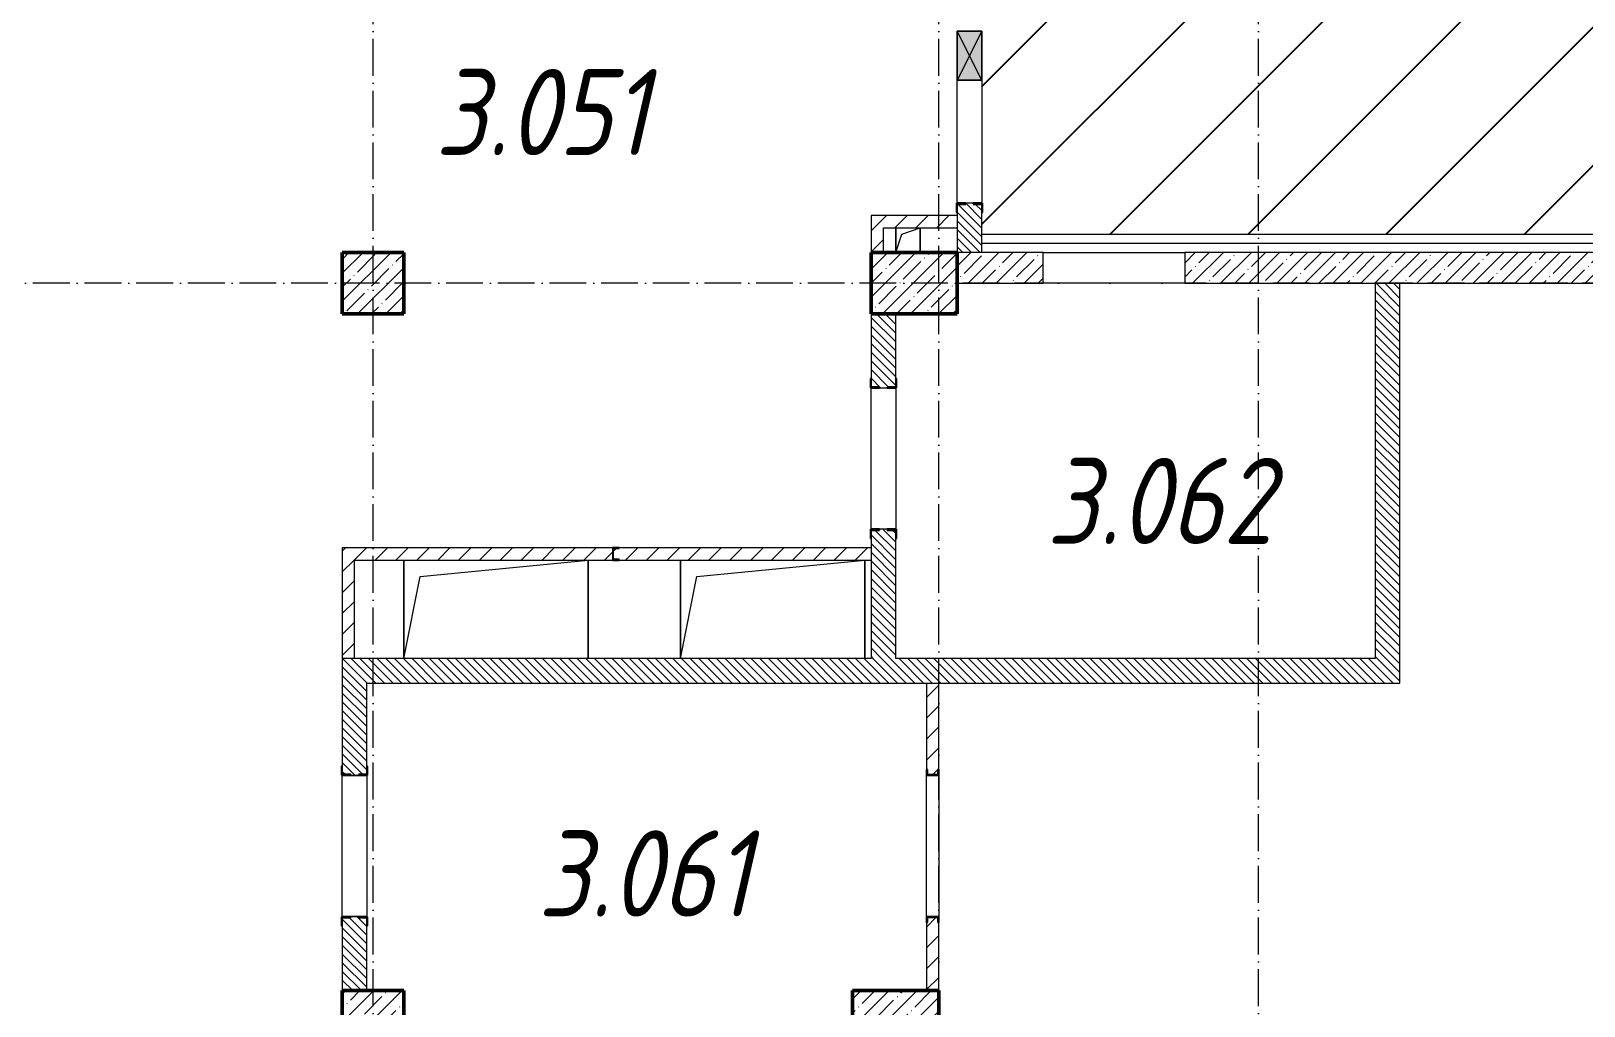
# Model space of a CAD drawing. Header units: millimetres. Extents: x -12989 to 629078, y -109036 to 555275.
# Drawn here: x 290840 to 303467, y -60257 to -52332 of the extents above; entities that cross this region are included whole.
import ezdxf

# ---------------------------------------------------------------- set-up
doc = ezdxf.new("R2010")
doc.units = ezdxf.units.MM
doc.linetypes.add('50_200_ШТРИХ_1Т_ш5_п1_п1_', pattern=[700, 500, -100, 0, -100])
for name, color, linetype, lineweight in [('4 -стяжа', 7, 'Continuous', 30), ('A-DETL-____-OTLN-4', 7, 'Continuous', 18), ('A-DETL-GENF-OTLN', 7, 'Continuous', 9), ('A-FLOR-____-OTLN', 7, 'Continuous', 9), ('A-GENM-____-MCUT', 7, 'Continuous', 25), ('A-GENM-____-OTLN', 7, 'Continuous', 9), ('A-GENM-____-OTLN-1', 7, 'Continuous', 25), ('A-GLAZ-____-OTLN', 7, 'Continuous', 9), ('A-WALL-____-MCUT-1', 7, 'Continuous', 9), ('A-WALL-____-MCUT-3', 7, 'Continuous', 9), ('A-WALL-____-OTLN', 7, 'Continuous', 9), ('A-WALL-____-PATT-1', 7, 'Continuous', 9), ('A-WALL-FNSH-MCUT-1', 7, 'Continuous', 9), ('I-WALL-____-OTLN', 7, 'Continuous', 9), ('S-COLS-____-MCUT', 7, 'Continuous', 50), ('S-COLS-____-OTLN', 7, 'Continuous', 9), ('S-GRID-____-OTLN-1', 7, '50_200_ШТРИХ_1Т_ш5_п1_п1_', 9), ('Марки помещений', 7, 'Continuous', 9)]:
    doc.layers.add(name, color=color, linetype=linetype, lineweight=lineweight)
doc.layers.get('4 -стяжа').off()
doc.styles.add('ISOCPEUR_I_2', font='isocpeui.ttf', dxfattribs={"width": 0.85, "height": 2.3})
pattern_1 = [(135, (283770.707, -86863.456), (-35.35534, -35.35534), [])]
pattern_2 = [(45, (283770.71, -86863.46), (-84.8528, 84.8528), [])]

# ---------------------------------------------------------------- blocks, each defined once
blk = doc.blocks.new('BSC_Колонна _Прямоугольная - 500х500-25976076-АР1_План отверстий 3 этажа в осях 1-64_А-ГГ')
at = {"layer": 'S-COLS-____-OTLN'}
h = blk.add_hatch(dxfattribs=at)
h.set_pattern_fill('FP_39', color=256, style=0, pattern_type=2)
h.set_pattern_definition([(45, (-9850, -32481.04), (-114.04925, 114.04925), []), (45, (-9735.95, -32481.04), (-114.04925, 114.04925), [201.613, -40.323, 3.353, -36.97])])
h.paths.add_polyline_path([(-250, -250), (250, -250), (250, 250), (-250, 250)], flags=0)
at = {"layer": 'S-COLS-____-MCUT'}
for p, q in [((250, 250), (-250, 250)), ((-250, 250), (-250, -250)), ((250, -250), (250, 250)), ((-250, -250), (250, -250))]:
    blk.add_line(p, q, dxfattribs=at)
blk = doc.blocks.new('BSC_Колонна _Прямоугольная - 500х500-V7-АР1_План отверстий 3 этажа в осях 1-64_А-ГГ')
at = {"layer": 'S-COLS-____-OTLN'}
h = blk.add_hatch(dxfattribs=at)
h.set_pattern_fill('FP_41', color=256, style=0, pattern_type=2)
h.set_pattern_definition([(45, (-9850, -26481.04), (-114.04925, 114.04925), []), (45, (-9735.95, -26481.04), (-114.04925, 114.04925), [201.613, -40.323, 3.353, -36.97])])
h.paths.add_polyline_path([(-250, -250), (250, -250), (250, 250), (-250, 250)], flags=0)
at = {"layer": 'S-COLS-____-MCUT'}
for p, q in [((250, 250), (-250, 250)), ((-250, 250), (-250, -250)), ((250, -250), (250, 250)), ((-250, -250), (250, -250))]:
    blk.add_line(p, q, dxfattribs=at)
blk = doc.blocks.new('BSC_Колонна _Прямоугольная - 500х700-V9-АР1_План отверстий 3 этажа в осях 1-64_А-ГГ')
at = {"layer": 'S-COLS-____-OTLN'}
h = blk.add_hatch(dxfattribs=at)
h.set_pattern_fill('FP_43', color=256, style=0, pattern_type=2)
h.set_pattern_definition([(315, (-32481.04, 14250), (114.04925, 114.04925), []), (315, (-32481.04, 14135.95), (114.04925, 114.04925), [201.613, -40.323, 3.353, -36.97])])
h.paths.add_polyline_path([(-250, 350), (-250, -350), (250, -350), (250, 350)], flags=0)
at = {"layer": 'S-COLS-____-MCUT'}
for p, q in [((250, 350), (-250, 350)), ((-250, 350), (-250, -350)), ((250, -350), (250, 350)), ((-250, -350), (250, -350))]:
    blk.add_line(p, q, dxfattribs=at)
blk = doc.blocks.new('BSC_Колонна _Прямоугольная - 500х700-V11-АР1_План отверстий 3 этажа в осях 1-64_А-ГГ')
at = {"layer": 'S-COLS-____-OTLN'}
h = blk.add_hatch(dxfattribs=at)
h.set_pattern_fill('FP_45', color=256, style=0, pattern_type=2)
h.set_pattern_definition([(315, (-26481.04, 14100), (114.04925, 114.04925), []), (315, (-26481.04, 13985.95), (114.04925, 114.04925), [201.613, -40.323, 3.353, -36.97])])
h.paths.add_polyline_path([(-250, 350), (-250, -350), (250, -350), (250, 350)], flags=0)
at = {"layer": 'S-COLS-____-MCUT'}
for p, q in [((250, 350), (-250, 350)), ((-250, 350), (-250, -350)), ((250, -350), (250, 350)), ((-250, -350), (250, -350))]:
    blk.add_line(p, q, dxfattribs=at)
blk = doc.blocks.new('154_Стойка_СКБ_Швеллер - СМ-2180_100-28318692-АР1_План отверстий 3 этажа в осях 1-64_А-ГГ')
at = {"layer": 'A-GENM-____-MCUT'}
for p, q in [((171, 50), (125, 50)), ((125, 50), (125, -50)), ((129.5, 42.4), (171, 42.4)), ((129.5, -42.4), (129.5, 42.4)), ((171, 42.4), (171, 50)), ((125, -50), (171, -50)), ((171, -42.4), (129.5, -42.4)), ((171, -50), (171, -42.4))]:
    blk.add_line(p, q, dxfattribs=at)
blk = doc.blocks.new('154_Стойка_СКБ_Уголок - СМ-2180_200-28268025-АР1_План отверстий 3 этажа в осях 1-64_А-ГГ')
at = {"layer": 'A-GENM-____-MCUT'}
for p, q in [((125, 156), (125, 81)), ((200, 156), (125, 156)), ((131, 81), (131, 150)), ((131, 150), (200, 150)), ((200, 150), (200, 156)), ((125, 81), (131, 81)), ((131, 19), (125, 19)), ((125, 19), (125, -56)), ((131, -50), (131, 19)), ((125, -56), (200, -56)), ((200, -50), (131, -50)), ((200, -56), (200, -50))]:
    blk.add_line(p, q, dxfattribs=at)
blk = doc.blocks.new('Стойка_Влож_Полоса боковая - Полоса-V165-АР1_План отверстий 3 этажа в осях 1-64_А-ГГ')
at = {"layer": 'A-GENM-____-OTLN'}
for p, q in [((-5, 60), (0, 60)), ((-5, -60), (-5, 60)), ((0, -60), (-5, -60))]:
    blk.add_line(p, q, dxfattribs=at)
blk = doc.blocks.new('Фахверк_СКБ_Уголок - 200_3960-28268576-АР1_План отверстий 3 этажа в осях 1-64_А-ГГ')
at = {"layer": 'A-GENM-____-MCUT'}
for p, q in [((200, 156), (125, 156)), ((125, 156), (125, 81)), ((131, 81), (131, 150)), ((131, 150), (200, 150)), ((200, 150), (200, 156)), ((125, 81), (131, 81)), ((131, 19), (125, 19)), ((125, 19), (125, -56)), ((131, -50), (131, 19)), ((125, -56), (200, -56)), ((200, -50), (131, -50)), ((200, -56), (200, -50))]:
    blk.add_line(p, q, dxfattribs=at)
blk = doc.blocks.new('154_Фахверк_СКБ_Швеллер - Тип_100_3960-28318856-АР1_План отверстий 3 этажа в осях 1-64_А-ГГ')
at = {"layer": 'A-GENM-____-MCUT'}
for p, q in [((175, 50), (125, 50)), ((125, 50), (125, -50)), ((128, 47), (175, 47)), ((128, -47), (128, 47)), ((175, 47), (175, 50)), ((125, -50), (175, -50)), ((175, -47), (128, -47)), ((175, -50), (175, -47))]:
    blk.add_line(p, q, dxfattribs=at)
blk = doc.blocks.new('AR_Отверстие прямоугольное _в плите_ - AR_Отверстие прямоугольное _в плите_-V202-АР1_План отверстий 3 этажа в осях 1-64_А-ГГ')
at = {"layer": 'A-GENM-____-OTLN'}
for p, q in [((-100, 100), (-100, -100)), ((-100, -100), (-50, 50)), ((-50, 50), (100, 100)), ((100, -100), (100, 100))]:
    blk.add_line(p, q, dxfattribs=at)
blk = doc.blocks.new('AR_Отверстие прямоугольное _в плите_ - AR_Отверстие прямоугольное _в плите_-30552723-АР1_План отверстий 3 этажа в осях 1-64_А-ГГ')
at = {"layer": 'A-GENM-____-OTLN'}
for p, q in [((-750, 400), (-750, -400)), ((-617, 267), (750, 400)), ((750, -400), (750, 400)), ((-750, -400), (-617, 267))]:
    blk.add_line(p, q, dxfattribs=at)
blk = doc.blocks.new('AR_Отверстие прямоугольное _в стене__БезПР - AR_Отверстие прямоугольное _в стене__БезПР-36428632-АР1_План отверстий 3 этажа в осях 1-64_А-ГГ')
at = {"layer": 'A-GLAZ-____-OTLN'}
blk.add_hatch(color=256, dxfattribs=at).paths.add_polyline_path([(-200, -100), (200, -100), (200, 100), (-200, 100)], flags=0)
at = {"layer": 'A-DETL-GENF-OTLN'}
for p, q in [((-200, -100), (-200, 100)), ((-200, 100), (200, 100)), ((200, 100), (-200, -100)), ((-200, 100), (200, -100)), ((200, 100), (-200, 100)), ((-200, 100), (-200, -100)), ((200, 100), (200, -100)), ((200, -100), (200, 100)), ((200, -100), (-200, -100)), ((-200, -100), (200, -100))]:
    blk.add_line(p, q, dxfattribs=at)
at = {"layer": 'A-GLAZ-____-OTLN'}
blk.add_line((200, 100), (-200, 100), dxfattribs=at)
blk = doc.blocks.new('3эт')
at = {"layer": 'S-GRID-____-OTLN-1', "color": 251, "ltscale": 0.6, "true_color": 0x636466}
for p, q in [((293620.7, -91346.1), (293620.7, -36982.5)), ((298220.7, -91346.1), (298220.7, -36982.5)), ((300820.7, -91346.1), (300820.7, -36982.5)), ((310478.4, -54382.4), (279101.9, -54382.4))]:
    blk.add_line(p, q, dxfattribs=at)

msp = doc.modelspace()

# ---------------------------------------------------------------- hatches: boundary and pattern name
h = msp.add_hatch()
h.set_pattern_fill('ANSI31', color=5, scale=250)
h.paths.add_polyline_path([(307070.7074, -46332.4142), (307064.7074, -46332.4142), (307064.7074, -46257.4142), (307066.4802, -45932.4142), (306970.7074, -45932.4142), (306970.7074, -45532.4142), (307070.7074, -45532.4142), (307070.7074, -45157.4142), (307064.7074, -45157.4142), (307064.7074, -45082.4142), (307070.7074, -43282.4142), (306820.7074, -43282.4142), (306820.7074, -43032.4142), (305920.7074, -43032.4142), (305920.7074, -43682.4142), (303970.7074, -43682.4142), (303920.7074, -43682.4142), (302470.7074, -43682.4142), (302070.7074, -43682.4142), (299570.7074, -43682.4142), (299570.7074, -43032.4142), (298670.7074, -43032.4142), (298670.7074, -44482.4142), (298326.7074, -44482.4142), (298326.7074, -44532.4142), (298320.7074, -44562.4142), (298320.7074, -44532.4142), (298251.7074, -44532.4142), (298189.7074, -44532.4142), (298120.7074, -44532.4142), (298120.7074, -45357.4142), (298120.7074, -45426.4142), (298189.7074, -45426.4142), (298251.7074, -45427.4142), (298251.7074, -45426.4142), (298320.7074, -45426.4142), (298320.7074, -45357.4142), (298326.7074, -45357.4142), (298326.7074, -45482.4142), (298570.7074, -45482.4142), (298570.7074, -51957.4142), (298576.7074, -51957.4142), (298576.7074, -52032.4142), (298570.7074, -52332.4142), (298570.7074, -52732.4142), (298570.7074, -53732.4142), (298576.7074, -53732.4142), (298576.7074, -53807.4142), (298573.4767, -53982.4142), (306320.7074, -53982.4142), (306320.7074, -54132.4142), (306620.7074, -54132.4142), (307070.7074, -54132.4142), (307070.7074, -52332.4142), (307064.7074, -52332.4142), (307064.7074, -52257.4142), (307070.7074, -51207.4142), (307064.7074, -51207.4142), (307064.7074, -51132.4142), (307070.7074, -49332.4142), (307064.7074, -49332.4142), (307064.7074, -49257.4142), (307068.7874, -48832.4142), (306970.7074, -48832.4142), (306970.7074, -48632.4142), (306620.7074, -48632.4142), (306620.7074, -48132.4142), (307070.7074, -48132.4142)])
h.paths.add_polyline_path([(301407.9617, -49556.5075), (303066.2572, -49556.5075), (303066.2572, -48356.5075), (301407.9617, -48356.5075)], flags=24)
at = {"layer": 'A-WALL-____-PATT-1'}
h = msp.add_hatch(dxfattribs=at)
h.set_pattern_fill('FP_6', color=256, style=0, pattern_type=2)
h.set_pattern_definition(pattern_1)
h.paths.add_polyline_path([(298370.7074, -54132.4142), (298570.7074, -54132.4142), (298570.7074, -53738.4142), (298501.7074, -53738.4142), (298501.7074, -53732.4142), (298439.7074, -53732.4142), (298439.7074, -53738.4142), (298370.7074, -53738.4142), (298370.7074, -53807.4142)], flags=0)
h.paths.add_polyline_path([(298501.7074, -52032.4142), (298501.7074, -52026.4142), (298570.7074, -52026.4142), (298570.7074, -45682.4142), (298370.7074, -45682.4142), (298370.8964, -52026.4142), (298439.7074, -52026.4142), (298439.7074, -52032.4142)], flags=0)
h = msp.add_hatch(dxfattribs=at)
h.set_pattern_fill('FP_4', color=256, style=0, pattern_type=2)
h.set_pattern_definition(pattern_2)
h.paths.add_polyline_path([(297770.7074, -54132.4142), (297770.7074, -53832.4142), (297670.7074, -53832.4142), (297670.7074, -54132.4142)], flags=0)
h = msp.add_hatch(dxfattribs=at)
h.set_pattern_fill('FP_4', color=256, style=0, pattern_type=2)
h.set_pattern_definition(pattern_2)
h.paths.add_polyline_path([(298370.7074, -53932.4142), (298370.7074, -53832.4142), (297770.7074, -53832.4142), (297770.7074, -53932.4142), (297896.7448, -53932.4142)], flags=0)
h = msp.add_hatch(dxfattribs=at)
h.set_pattern_fill('FP_38', color=256, style=0, pattern_type=2)
h.set_pattern_definition([(45, (283770.7, -86863.46), (-114.04925, 114.04925), []), (45, (283884.76, -86863.46), (-114.04925, 114.04925), [201.612, -40.322, 3.353, -36.97])])
h.paths.add_polyline_path([(306620.7074, -54382.4142), (306620.7074, -54132.4142), (300220.7074, -54132.4142), (300220.7074, -54382.4142), (304966.602, -54382.4142)], flags=0)
h.paths.add_polyline_path([(299070.7074, -54382.4142), (299070.7074, -54132.4142), (298370.7074, -54132.4142), (298370.7074, -54382.4142)], flags=0)
h = msp.add_hatch(dxfattribs=at)
h.set_pattern_fill('FP_6', color=256, style=0, pattern_type=2)
h.set_pattern_definition(pattern_1)
h.paths.add_polyline_path([(301970.7074, -57432.4142), (301970.7074, -54382.4142), (301770.7074, -54382.4142), (301770.7074, -57432.4142)], flags=0)
h = msp.add_hatch(dxfattribs=at)
h.set_pattern_fill('FP_6', color=256, style=0, pattern_type=2)
h.set_pattern_definition(pattern_1)
h.paths.add_polyline_path([(297801.7074, -57432.4142), (297870.7074, -57432.4142), (297869.5646, -56388.4142), (297801.7074, -56388.4142), (297801.7074, -56382.4142), (297739.7074, -56382.4142), (297739.7074, -56388.4142), (297670.7074, -56388.4142), (297670.7074, -57432.4142)], flags=0)
h.paths.add_polyline_path([(297739.7074, -55232.4142), (297801.7074, -55232.4142), (297801.7074, -55226.4142), (297870.7074, -55226.4142), (297870.7074, -54632.4142), (297670.7074, -54632.4142), (297670.7074, -55226.4142), (297739.7074, -55226.4142)], flags=0)
h = msp.add_hatch(dxfattribs=at)
h.set_pattern_fill('FP_4', color=256, style=0, pattern_type=2)
h.set_pattern_definition(pattern_2)
h.paths.add_polyline_path([(294361.8163, -56632.4142), (295570.7074, -56632.4142), (295570.7074, -56532.4142), (293370.7074, -56532.4142), (293370.7074, -56632.4142), (293470.7074, -56632.4142)], flags=0)
h.paths.add_polyline_path([(296129.2805, -56632.4142), (297670.7074, -56632.4142), (297670.7074, -56532.4142), (295620.7074, -56532.4142), (295620.7074, -56535.4142), (295573.7074, -56535.4142), (295573.7074, -56629.4142), (295620.7074, -56629.4142), (295620.7074, -56632.4142)], flags=0)
h = msp.add_hatch(dxfattribs=at)
h.set_pattern_fill('FP_4', color=256, style=0, pattern_type=2)
h.set_pattern_definition(pattern_2)
h.paths.add_polyline_path([(293470.7074, -57432.4142), (293470.7074, -56632.4142), (293370.7074, -56632.4142), (293370.7074, -57432.4142)], flags=0)
h = msp.add_hatch(dxfattribs=at)
h.set_pattern_fill('FP_6', color=256, style=0, pattern_type=2)
h.set_pattern_definition(pattern_1)
h.paths.add_polyline_path([(301970.7074, -57632.4142), (301970.7074, -57432.4142), (293370.7074, -57432.4142), (293370.7074, -57632.4142), (301431.6734, -57632.4142)], flags=0)
h = msp.add_hatch(dxfattribs=at)
h.set_pattern_fill('FP_6', color=256, style=0, pattern_type=2)
h.set_pattern_definition(pattern_1)
h.paths.add_polyline_path([(293370.7074, -60132.4142), (293570.7074, -60132.4142), (293570.7074, -59538.4142), (293501.7074, -59538.4142), (293501.7074, -59532.4142), (293439.7074, -59532.4142), (293439.7074, -59538.4142), (293370.7074, -59538.4142), (293370.7074, -59607.4142)], flags=0)
h.paths.add_polyline_path([(293501.7074, -58382.4142), (293501.7074, -58376.4142), (293570.7074, -58376.4142), (293570.7074, -57632.4142), (293370.7074, -57632.4142), (293370.7074, -58376.4142), (293439.7074, -58376.4142), (293439.7074, -58382.4142)], flags=0)
h = msp.add_hatch(dxfattribs=at)
h.set_pattern_fill('FP_4', color=256, style=0, pattern_type=2)
h.set_pattern_definition(pattern_2)
h.paths.add_polyline_path([(298213.1074, -60132.4142), (298220.7074, -60132.4142), (298220.7074, -59578.4142), (298213.1074, -59578.0142), (298213.1074, -59536.9142), (298128.3074, -59536.9142), (298128.3074, -59578.4142), (298120.7074, -59578.4142), (298120.7074, -60132.4142)], flags=0)
h.paths.add_polyline_path([(298213.1074, -58377.9142), (298213.1074, -58336.4142), (298220.7074, -58336.4142), (298220.7074, -57632.4142), (298120.7074, -57632.4142), (298120.7074, -58336.4142), (298128.3074, -58336.4142), (298128.3074, -58377.9142)], flags=0)

# ---------------------------------------------------------------- linework, layer by layer
at = {"layer": 'A-DETL-____-OTLN-4'}
for p, q in [((298570.7074, -53982.4142), (306320.7074, -53982.4142)), ((298570.7074, -54057.4142), (306245.7074, -54057.4142))]:
    msp.add_line(p, q, dxfattribs=at)
at = {"layer": 'A-FLOR-____-OTLN'}
for p, q in [((297870.7074, -54132.4142), (297870.7074, -53932.4142)), ((298070.7074, -53932.4142), (298070.7074, -54132.4142)), ((293870.7074, -57432.4142), (293870.7074, -56632.4142)), ((295370.7074, -56632.4142), (295370.7074, -57432.4142)), ((296120.7074, -57432.4142), (296120.7074, -56632.4142)), ((297620.7074, -56632.4142), (297620.7074, -57432.4142))]:
    msp.add_line(p, q, dxfattribs=at)
at = {"layer": 'A-WALL-____-MCUT-1'}
for p, q in [((299070.7074, -54132.4142), (298370.7074, -54132.4142)), ((299070.7074, -54382.4142), (299070.7074, -54132.4142)), ((306620.7074, -54132.4142), (300220.7074, -54132.4142)), ((300220.7074, -54132.4142), (300220.7074, -54382.4142)), ((298370.7074, -54382.4142), (299070.7074, -54382.4142)), ((300220.7074, -54382.4142), (306620.7074, -54382.4142))]:
    msp.add_line(p, q, dxfattribs=at)
at = {"layer": 'A-WALL-____-MCUT-3'}
for p, q in [((298501.7074, -53732.4142), (298439.7074, -53732.4142)), ((298370.7074, -53807.4142), (298370.7074, -54132.4142)), ((298570.7074, -54132.4142), (298570.7074, -53807.4142)), ((301770.7074, -54382.4142), (301770.7074, -57432.4142)), ((301970.7074, -57632.4142), (301970.7074, -54382.4142)), ((297670.7074, -54632.4142), (297670.7074, -55157.4142)), ((297870.7074, -55157.4142), (297870.7074, -54632.4142)), ((297739.7074, -55232.4142), (297801.7074, -55232.4142)), ((297801.7074, -56382.4142), (297739.7074, -56382.4142)), ((297670.7074, -56457.4142), (297670.7074, -57432.4142)), ((297870.7074, -57432.4142), (297870.7074, -56457.4142)), ((297670.7074, -57432.4142), (293370.7074, -57432.4142)), ((293370.7074, -57432.4142), (293370.7074, -58307.4142)), ((301770.7074, -57432.4142), (297870.7074, -57432.4142)), ((293570.7074, -57632.4142), (301970.7074, -57632.4142)), ((293570.7074, -58307.4142), (293570.7074, -57632.4142)), ((293439.7074, -58382.4142), (293501.7074, -58382.4142)), ((293501.7074, -59532.4142), (293439.7074, -59532.4142)), ((293370.7074, -59607.4142), (293370.7074, -60132.4142)), ((293570.7074, -60132.4142), (293570.7074, -59607.4142))]:
    msp.add_line(p, q, dxfattribs=at)
at = {"layer": 'A-WALL-____-OTLN'}
for p, q in [((299070.7074, -54132.4142), (300220.7074, -54132.4142)), ((300220.7074, -54382.4142), (299070.7074, -54382.4142))]:
    msp.add_line(p, q, dxfattribs=at)
at = {"layer": 'A-WALL-FNSH-MCUT-1'}
for p, q in [((297670.7074, -53832.4142), (297670.7074, -54132.4142)), ((298370.7074, -53832.4142), (297670.7074, -53832.4142)), ((297770.7074, -54132.4142), (297770.7074, -53932.4142)), ((297770.7074, -53932.4142), (298370.7074, -53932.4142)), ((295570.7074, -56532.4142), (293370.7074, -56532.4142)), ((293370.7074, -56532.4142), (293370.7074, -57432.4142)), ((297670.7074, -56532.4142), (295620.7074, -56532.4142)), ((293470.7074, -56632.4142), (295570.7074, -56632.4142)), ((293470.7074, -57432.4142), (293470.7074, -56632.4142)), ((295620.7074, -56632.4142), (297670.7074, -56632.4142)), ((298120.7074, -57632.4142), (298120.7074, -58336.4142)), ((298220.7074, -58336.4142), (298220.7074, -57632.4142)), ((298120.7074, -59578.4142), (298120.7074, -60132.4142)), ((298220.7074, -60132.4142), (298220.7074, -59578.4142))]:
    msp.add_line(p, q, dxfattribs=at)
at = {"layer": 'I-WALL-____-OTLN'}
for p, q in [((298370.7074, -53732.4142), (298370.7074, -52732.4142)), ((298570.7074, -52732.4142), (298570.7074, -53732.4142)), ((297670.7074, -56382.4142), (297670.7074, -55232.4142)), ((297870.7074, -55232.4142), (297870.7074, -56382.4142)), ((293370.7074, -59532.4142), (293370.7074, -58382.4142)), ((293570.7074, -58382.4142), (293570.7074, -59532.4142)), ((298120.7074, -59532.4142), (298120.7074, -58382.4142)), ((298220.7074, -58382.4142), (298220.7074, -59532.4142))]:
    msp.add_line(p, q, dxfattribs=at)

# ---------------------------------------------------------------- block references
at = {"layer": '4 -стяжа'}
msp.add_blockref('3эт', (0, 0), dxfattribs=at)
at = {"layer": 'A-GENM-____-OTLN'}
for name, p in [('AR_Отверстие прямоугольное _в плите_ - AR_Отверстие прямоугольное _в плите_-V202-АР1_План отверстий 3 этажа в осях 1-64_А-ГГ', (297970.7074, -54032.4142)), ('AR_Отверстие прямоугольное _в плите_ - AR_Отверстие прямоугольное _в плите_-30552723-АР1_План отверстий 3 этажа в осях 1-64_А-ГГ', (294620.7074, -57032.4142)), ('AR_Отверстие прямоугольное _в плите_ - AR_Отверстие прямоугольное _в плите_-30552723-АР1_План отверстий 3 этажа в осях 1-64_А-ГГ', (296870.7074, -57032.4142))]:
    msp.add_blockref(name, p, dxfattribs=at)
for p, rotation in [((293470.7074, -58382.4142), 89.99999999999991), ((293470.7074, -59532.4142), 269.9999999999999)]:
    msp.add_blockref('Стойка_Влож_Полоса боковая - Полоса-V165-АР1_План отверстий 3 этажа в осях 1-64_А-ГГ', p, dxfattribs=dict(at, rotation=rotation))
at = {"layer": 'A-GENM-____-OTLN-1'}
for name, p, rotation in [('Фахверк_СКБ_Уголок - 200_3960-28268576-АР1_План отверстий 3 этажа в осях 1-64_А-ГГ', (298420.7074, -53607.4142), 270.0000000000007), ('154_Стойка_СКБ_Уголок - СМ-2180_200-28268025-АР1_План отверстий 3 этажа в осях 1-64_А-ГГ', (297820.7074, -55357.4142), 90.00000000000071), ('154_Стойка_СКБ_Уголок - СМ-2180_200-28268025-АР1_План отверстий 3 этажа в осях 1-64_А-ГГ', (297720.7074, -56257.4142), 270.0000000000007), ('154_Стойка_СКБ_Уголок - СМ-2180_200-28268025-АР1_План отверстий 3 этажа в осях 1-64_А-ГГ', (293520.7074, -58507.4142), 89.99999999999991), ('154_Стойка_СКБ_Швеллер - СМ-2180_100-28318692-АР1_План отверстий 3 этажа в осях 1-64_А-ГГ', (298170.7074, -58507.4142), 89.99999999999991), ('154_Стойка_СКБ_Уголок - СМ-2180_200-28268025-АР1_План отверстий 3 этажа в осях 1-64_А-ГГ', (293420.7074, -59407.4142), 269.9999999999999), ('154_Стойка_СКБ_Швеллер - СМ-2180_100-28318692-АР1_План отверстий 3 этажа в осях 1-64_А-ГГ', (298170.7074, -59407.4142), 269.9999999999999)]:
    msp.add_blockref(name, p, dxfattribs=dict(at, rotation=rotation))
msp.add_blockref('154_Фахверк_СКБ_Швеллер - Тип_100_3960-28318856-АР1_План отверстий 3 этажа в осях 1-64_А-ГГ', (295445.7074, -56582.4142), dxfattribs=at)
at = {"layer": 'A-GLAZ-____-OTLN', "rotation": 270.0000000000007}
msp.add_blockref('AR_Отверстие прямоугольное _в стене__БезПР - AR_Отверстие прямоугольное _в стене__БезПР-36428632-АР1_План отверстий 3 этажа в осях 1-64_А-ГГ', (298470.7074, -52532.4142), dxfattribs=at)
at = {"layer": 'S-COLS-____-OTLN'}
for name, p in [('BSC_Колонна _Прямоугольная - 500х500-25976076-АР1_План отверстий 3 этажа в осях 1-64_А-ГГ', (293620.7074, -54382.4142)), ('BSC_Колонна _Прямоугольная - 500х500-V7-АР1_План отверстий 3 этажа в осях 1-64_А-ГГ', (293620.7074, -60382.4142))]:
    msp.add_blockref(name, p, dxfattribs=at)
at = {"layer": 'S-COLS-____-OTLN', "rotation": 89.9999999999999}
for name, p in [('BSC_Колонна _Прямоугольная - 500х700-V9-АР1_План отверстий 3 этажа в осях 1-64_А-ГГ', (298020.7074, -54382.4142)), ('BSC_Колонна _Прямоугольная - 500х700-V11-АР1_План отверстий 3 этажа в осях 1-64_А-ГГ', (297870.7074, -60382.4142))]:
    msp.add_blockref(name, p, dxfattribs=at)

# ---------------------------------------------------------------- texts
at = {"layer": 'Марки помещений', "char_height": 700, "width": 737.5525, "attachment_point": 1, "style": 'ISOCPEUR_I_2'}
for s, insert in [('3.051', (294125.3671, -52641.055)), ('3.062', (299097.0318, -55801.9809)), ('3.061', (294961.5254, -58830.473))]:
    msp.add_mtext(s, dxfattribs=dict(at, insert=insert))

doc.saveas('drawing.dxf')
